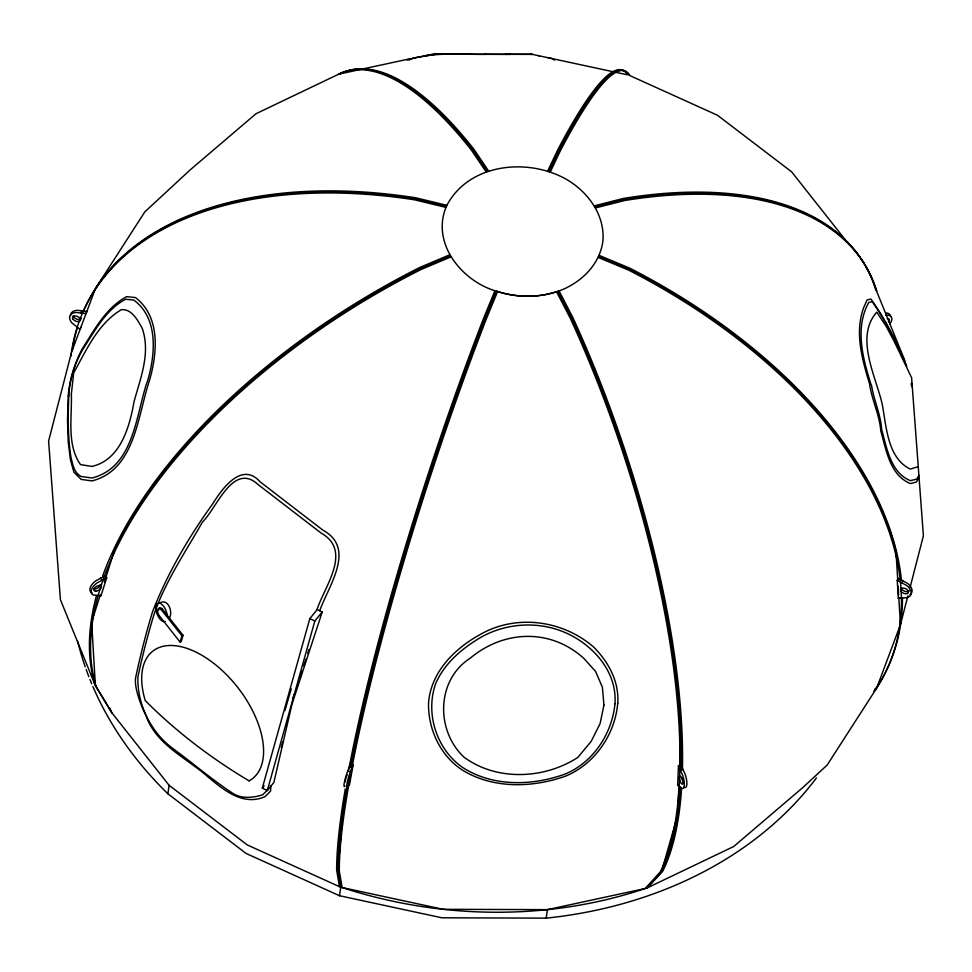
<?xml version="1.0" encoding="UTF-8"?>
<svg xmlns="http://www.w3.org/2000/svg" width="972" height="972" viewBox="0 0 972 972"><rect width="100%" height="100%" fill="white"/><g stroke="black" fill="none" stroke-linecap="round" stroke-linejoin="round"><path stroke-width="1.46" d="M678.456 765.693L682.66 775.304A12.587 4.082 71.3 0 1 682.125 788.523L677.666 785.291L678.456 765.693L680.995 764.83L685.199 774.441A12.587 4.082 71.3 0 1 684.677 787.66L683.693 787.271M679.72 765.256L680.922 735.415M680.874 767.844L680.995 764.83M270.994 785.546L270.508 791.208L265.04 796.615C243.304 806.371 223.876 790.127 208.178 777.078C186.685 757.978 156.358 744.929 146.128 716.012A53.144 14.957 60.5 0 1 135.643 677.788L136.274 674.714A1147.92 559.787 68.7 0 1 152.568 611.655C167.463 573.492 188.568 537.2 212.601 503.994C221.798 489.171 241.651 461.007 260.046 481.772L322.971 530.202C356.42 548.439 328.329 586.225 319.727 610.744M816.444 777.928A401.728 319.982 8.1 0 1 546.191 918.139L441.883 917.799L339.52 895.734L340.722 887.229L337.928 870.718L342.752 813.613L347.964 785.279M339.52 895.734L246.062 853.44L167.889 793.796L169.092 785.291L111.525 712.367L95.378 685.685L91.647 622.056L100.359 594.67L100.979 595.727L93.324 594.973A12.587 6.427 -30.4 0 1 97.188 582.86L106.701 577.745L105.462 575.643L95.949 580.746A12.587 6.427 -30.4 0 0 92.097 592.871M546.191 918.139L547.394 909.646L646.514 888.226L733.726 846.515L803.054 787.344L827.172 765.025L875.991 689.197A440.109 259.682 23.8 0 0 628.848 270.228L598.157 257.422M349.738 767.953L350.503 763.749L353.176 764.636L349.58 784.222L347.113 787.429A12.587 1.665 -71.8 0 1 349.543 774.222L353.176 764.636M351.84 764.199L357.332 734.358M284.93 710.605L291.236 688.771M71.272 353.31L48.6 441.021L60.422 599.712L94.94 684.58L112.302 713.363M446.379 206.343C430.803 243.073 461.542 280.969 496.242 291.175L497.628 291.479A78.21 62.293 8.1 0 0 556.494 291.673L557.843 291.381C580.478 283.508 600.234 264.785 603.005 240.108C604.572 214.994 588.497 192.735 567.745 180.124C528.902 157.124 468.273 162.931 446.379 206.343L414.947 198.725A440.109 259.682 23.8 0 0 95.378 288.684L71.551 352.216M900.728 623.574L907.909 595.8M910.181 587.027L923.4 535.864L911.615 377.695L893.499 340.006L886.185 326.385L876.793 312.121C854.643 337.138 875.723 375.885 882.199 404.121C886.403 426.101 887.29 457.982 910.302 469.087L918.236 466.621M345.607 779.143L345.072 782.071M262.306 788.134L309.813 618.654L317.212 609.541L322.23 611.947L292.001 704.141L273.849 782.496L267.312 790.54L262.306 788.134L264.165 785.838M267.312 790.54L314.819 621.047L322.23 611.947M646.514 888.226L661.519 871.763L677.751 814.706L678.942 784.854L677.666 785.291M162.506 609.286L161.352 609.748A4.824 2.357 68.7 0 0 157.768 609.505A4.824 2.357 68.7 0 0 159.493 615.969L180.063 642.03L181.922 635.809L183.076 635.348L162.506 609.286A4.824 2.357 68.7 0 0 158.776 609.966M183.076 635.348L181.217 641.581L180.063 642.03M307.699 653.536L308.926 649.43M104.356 582.119L114.793 549.314A440.109 224.666 -30.4 0 1 420.147 268.564L450.072 255.952M100.979 595.727L106.701 577.745M299.886 678.031L302.085 671.239M303.835 665.796L306.034 659.004M345.935 778.086L346.676 776.081M292.864 698.261L294.273 694.215M350.503 763.749L346.87 773.348A12.587 1.665 -71.8 0 0 344.44 786.555L344.951 786.141M169.274 618.338C173.405 612.263 167.974 597.671 159.712 603.053M494.979 290.604L483.874 317.577A440.109 58.041 -71.8 0 0 348.717 769.909M497.628 291.479L486.522 318.452A440.109 58.053 -71.8 0 0 339.301 871.009L342.095 887.533A399.006 317.82 8.1 0 0 645.165 888.517L660.17 872.066A440.109 142.568 71.3 0 0 570.503 318.719L556.494 291.673M317.018 609.517C324.697 586.177 352.569 550.735 321.125 533.069L258.491 484.87C233.134 461.056 216.756 508.392 202.431 522.086C185.458 552.047 165.507 581.147 154.208 613.818A1145.065 558.39 68.7 0 0 137.939 676.719C136.87 704.044 151.073 732.888 173.514 748.962C193.331 763.579 212.066 779.69 232.66 793.237C241.664 799.106 252.939 797.83 262.695 794.78L267.859 789.677M80.883 312.863L81.806 310.761L86.873 311.55L85.949 313.64L75.962 312.437A12.587 7.424 23.8 0 0 72.001 323.032L80.056 329.35L80.98 327.248M897.229 580.308L906.645 585.472A12.587 7.424 23.8 0 1 907.386 597.61L898.322 598.302L897.229 580.308L898.152 578.206L907.569 583.382A12.587 7.424 23.8 0 1 909.986 594.694M902.052 582.775L902.976 580.673M898.322 598.302L898.784 597.258L900.449 624.668L876.623 688.212L874.472 690.339M547.54 171.303L557.904 149.53A440.109 58.041 -71.8 0 1 627.426 74.82L531.842 54.238L505.294 54.274M548.925 171.594L559.289 149.822A440.109 58.053 -71.8 0 1 628.823 75.123M550.188 172.178L560.552 150.405A440.109 58.041 -71.8 0 1 630.075 75.695L717.47 115.255L791.645 171.837L845.482 240.035M347.028 775.255L347.356 774.635M918.892 475.442L916.608 479.172L910.351 480.654C890.522 472.623 886.877 447.971 881.677 429.697C880.741 414.497 874.022 400.78 871.617 385.799L870.718 383.624C862.686 357.866 854.692 327.455 868.81 302.438L872.139 301.66C886.391 321.501 897.18 344.003 906.755 366.359M919.062 477.653L916.317 482.136L910.363 483.546C889.915 475.259 886.16 449.854 880.802 431.021C879.575 414.643 871.75 399.966 869.503 383.673L869.454 383.539C862.067 359.215 854.473 332.205 863.78 307.346L867.133 299.947L870.973 299.048C885.2 319.229 896.889 341.743 905.843 364.67M647.704 887.655L662.71 871.204A440.109 142.58 71.3 0 0 681.506 789.519M874.751 689.233L876.902 687.119A440.109 259.682 23.8 0 0 902.417 597.695M873.84 691.323L875.991 689.197M407.195 60.07C432.467 51.723 459.707 54.59 485.988 54.335M409.248 59.948L412.991 58.126L436.78 54.055M449.623 254.858L419.697 267.47A440.109 224.666 -30.4 0 0 102.655 576.019M450.85 256.948L420.925 269.56A440.109 224.666 -30.4 0 0 96.155 686.669M425.347 55.586L433.913 53.922L463.632 54.14M680.619 770.419L683.158 769.557M594.317 205.833L623.502 198.422A440.109 224.666 -30.4 0 1 875.845 290.227M595.095 206.817L624.279 199.406A440.109 224.666 -30.4 0 1 876.623 291.211M595.544 207.923L624.729 200.511A440.109 224.666 -30.4 0 1 877.06 292.305L904.798 360.503M409.771 58.818L340.018 73.884A440.109 142.58 71.3 0 1 473.923 149.263L488.661 171.108M530.542 54.371L532.328 54.396M885.626 315.074L887.594 315.062A12.587 6.427 -30.4 0 1 889.83 323.87M532.219 54.396L484.761 54.238M510.422 54.408L461.457 54.25M547.394 909.646L443.098 909.306L340.722 887.229L247.277 844.935L169.092 785.291M81.806 310.761L76.897 310.335A12.587 7.424 23.8 0 0 70.543 315.536M548.062 57.737L552.072 58.575L554.55 60.155M447.011 205.359L415.579 197.753A440.109 259.682 23.8 0 0 96.009 287.7L144.828 211.872L190.16 169.893L255.94 113.76L337.491 74.747A440.109 142.58 71.3 0 1 471.408 150.113L486.146 171.959M446.099 207.437L414.667 199.831A440.109 259.682 23.8 0 0 70.895 356.104M347.721 770.942L350.394 771.829M348.243 783.784L349.58 784.222M599.068 255.344L629.759 268.151A440.109 259.682 23.8 0 1 901.396 579.737M598.788 256.438L629.479 269.244A440.109 259.682 23.8 0 1 896.026 551.853L897.739 580.09M538.5 55.647L539.168 55.963M309.813 618.654L314.819 621.047M161.352 609.748L181.922 635.809M487.324 171.4L472.586 149.542A440.109 142.58 71.3 0 0 338.669 74.176M100.638 578.073L101.878 580.187M559.022 290.81L573.03 317.868A440.109 142.58 71.3 0 1 682.453 768.56M109.812 708.175L111.525 712.367M911.396 383.247L912.246 386.127M911.165 384.074L911.991 386.844M339.459 886.658L336.664 870.147A440.109 58.041 -71.8 0 1 345.279 788.912M898.104 586.031L898.638 594.949M167.196 615.227L167.184 615.155A9.829 4.787 68.7 0 0 159.554 603.162A9.829 4.787 68.7 0 0 156.662 612.87A9.829 4.787 68.7 0 0 165.301 621.485M337.916 870.718A440.109 58.053 -71.8 0 1 347.028 786.64M350.54 767.443A440.109 58.053 -71.8 0 1 485.137 318.148L496.242 291.175A80.919 64.456 8.1 0 0 557.843 291.381L571.852 318.427A440.109 142.58 71.3 0 1 681.275 769.119M282.706 741.794A1147.92 764.624 35.3 0 1 281.248 747.541M680.522 787.186A440.109 142.58 71.3 0 1 661.519 871.763M683.632 782.229A4.265 1.385 71.3 0 1 682.052 778.341M909.33 590.478A4.265 2.515 23.8 0 1 905.041 591.389A4.265 2.515 23.8 0 1 901.384 587.866M886.355 312.96A12.587 6.427 -30.4 0 1 890.631 316.593M887.29 318.537A4.265 2.175 -30.4 0 1 888.299 321.914M72.414 349.726A440.109 259.682 23.8 0 1 77.456 327.394M83.774 310.275A440.109 259.682 23.8 0 1 95.195 288.963M81.308 318.306A4.265 2.515 23.8 0 1 77.019 319.217A4.265 2.515 23.8 0 1 73.362 315.693M167.889 793.796A401.728 319.982 8.1 0 1 92.911 686.597M91.708 683.778A401.728 319.982 8.1 0 1 89.983 679.537M88.865 676.706A401.728 319.982 8.1 0 1 86.204 669.611M85.196 666.756A401.728 319.982 8.1 0 1 77.626 641.058M94.94 684.58A440.109 224.666 -30.4 0 1 96.325 596.128M100.201 584.597A4.265 2.175 -30.4 0 1 97.965 587.768A4.265 2.175 -30.4 0 1 93.762 589.02M68.222 396.005L67.493 420.22L68.234 441.932L70.421 459.659L73.896 472.198L81.235 479.427L92.024 480.897C134.889 470.047 137.562 416.308 149.202 381.34L149.263 381.206C157.282 353.82 160.915 317.115 135.497 297.578L126.664 296.642C105.899 307.723 94.466 329.836 82.195 348.912C74.637 363.407 69.474 379.675 68.222 396.005M68.842 395.628C67.906 416.223 67.7 436.963 70.992 457.387C72.815 464.482 73.872 472.671 81.077 476.462L92 478.005C133.188 467.556 135.74 417.207 146.602 383.454L147.477 381.279C155.326 354.853 158.776 318.488 133.808 300.056L125.607 299.242C105.462 309.995 94.381 331.452 82.462 349.969C74.625 363.856 69.607 379.651 68.842 395.628M71.357 394.122C72.159 417.134 66.473 444.739 80.518 464.604L91.927 466.426C120.406 459.938 129.641 426.89 134.027 401.703C140.503 377.987 150.757 353.201 142.264 328.402C137.89 320.675 131.937 308.707 121.403 309.679C98.002 323.421 86.374 350.102 73.69 372.92L71.357 394.122M347.842 781.865L347.842 783.116L350.491 775.024L347.842 781.865M603.94 705.125L600.101 723.569L591.158 741.417L577.733 757.48C544.259 779.216 496.668 781.342 463.911 757.103C435.565 730.409 436.27 679.95 470.205 658.19C504.116 629.88 550.784 628.228 584.026 658.566L595.617 671.482L602.409 687.362L603.94 705.125M614.984 703.74C611.971 733.848 593.309 762.376 564.951 774.125C532.68 785.765 494.141 786.919 464.203 768.463C436.829 750.712 424.667 713.533 435.942 682.903C445.261 662.321 463 647.656 482.136 636.599C510.482 621.242 545.742 620.926 573.917 636.903C597.78 650.438 617.026 674.981 614.984 703.74M617.755 703.4C614.851 734.613 595.156 763.433 566.166 775.899C533.434 787.697 494.541 789.057 463.863 770.99C440.693 756.787 427.911 729.583 428.543 702.78C431.033 671.822 454.799 648.312 480.69 634.242L480.8 634.157C516.934 613.782 563.347 620.379 594.147 647.51C608.788 662.564 619.225 681.688 617.755 703.4M249.087 780.868C211.349 758.403 176.272 731.734 145.253 700.605A80.919 44.554 52 0 1 213.548 663.183A80.919 44.554 52 0 1 249.087 780.868M679.355 778.208A4.265 1.385 71.3 0 0 682.453 784.21A4.265 1.385 71.3 0 0 681.809 778.037A4.265 1.385 71.3 0 0 679.355 778.208M901.08 591.438A4.265 2.515 23.8 0 0 908.042 593.127A4.265 2.515 23.8 0 0 904.312 588.23A4.265 2.515 23.8 0 0 901.08 591.438M73.058 319.266A4.265 2.515 23.8 0 0 80.02 320.954A4.265 2.515 23.8 0 0 76.29 316.07A4.265 2.515 23.8 0 0 73.058 319.266M95.815 591.17A4.265 2.175 -30.4 0 0 101.44 586.699A4.265 2.175 -30.4 0 0 95.572 587.088A4.265 2.175 -30.4 0 0 95.815 591.17"/></g></svg>
